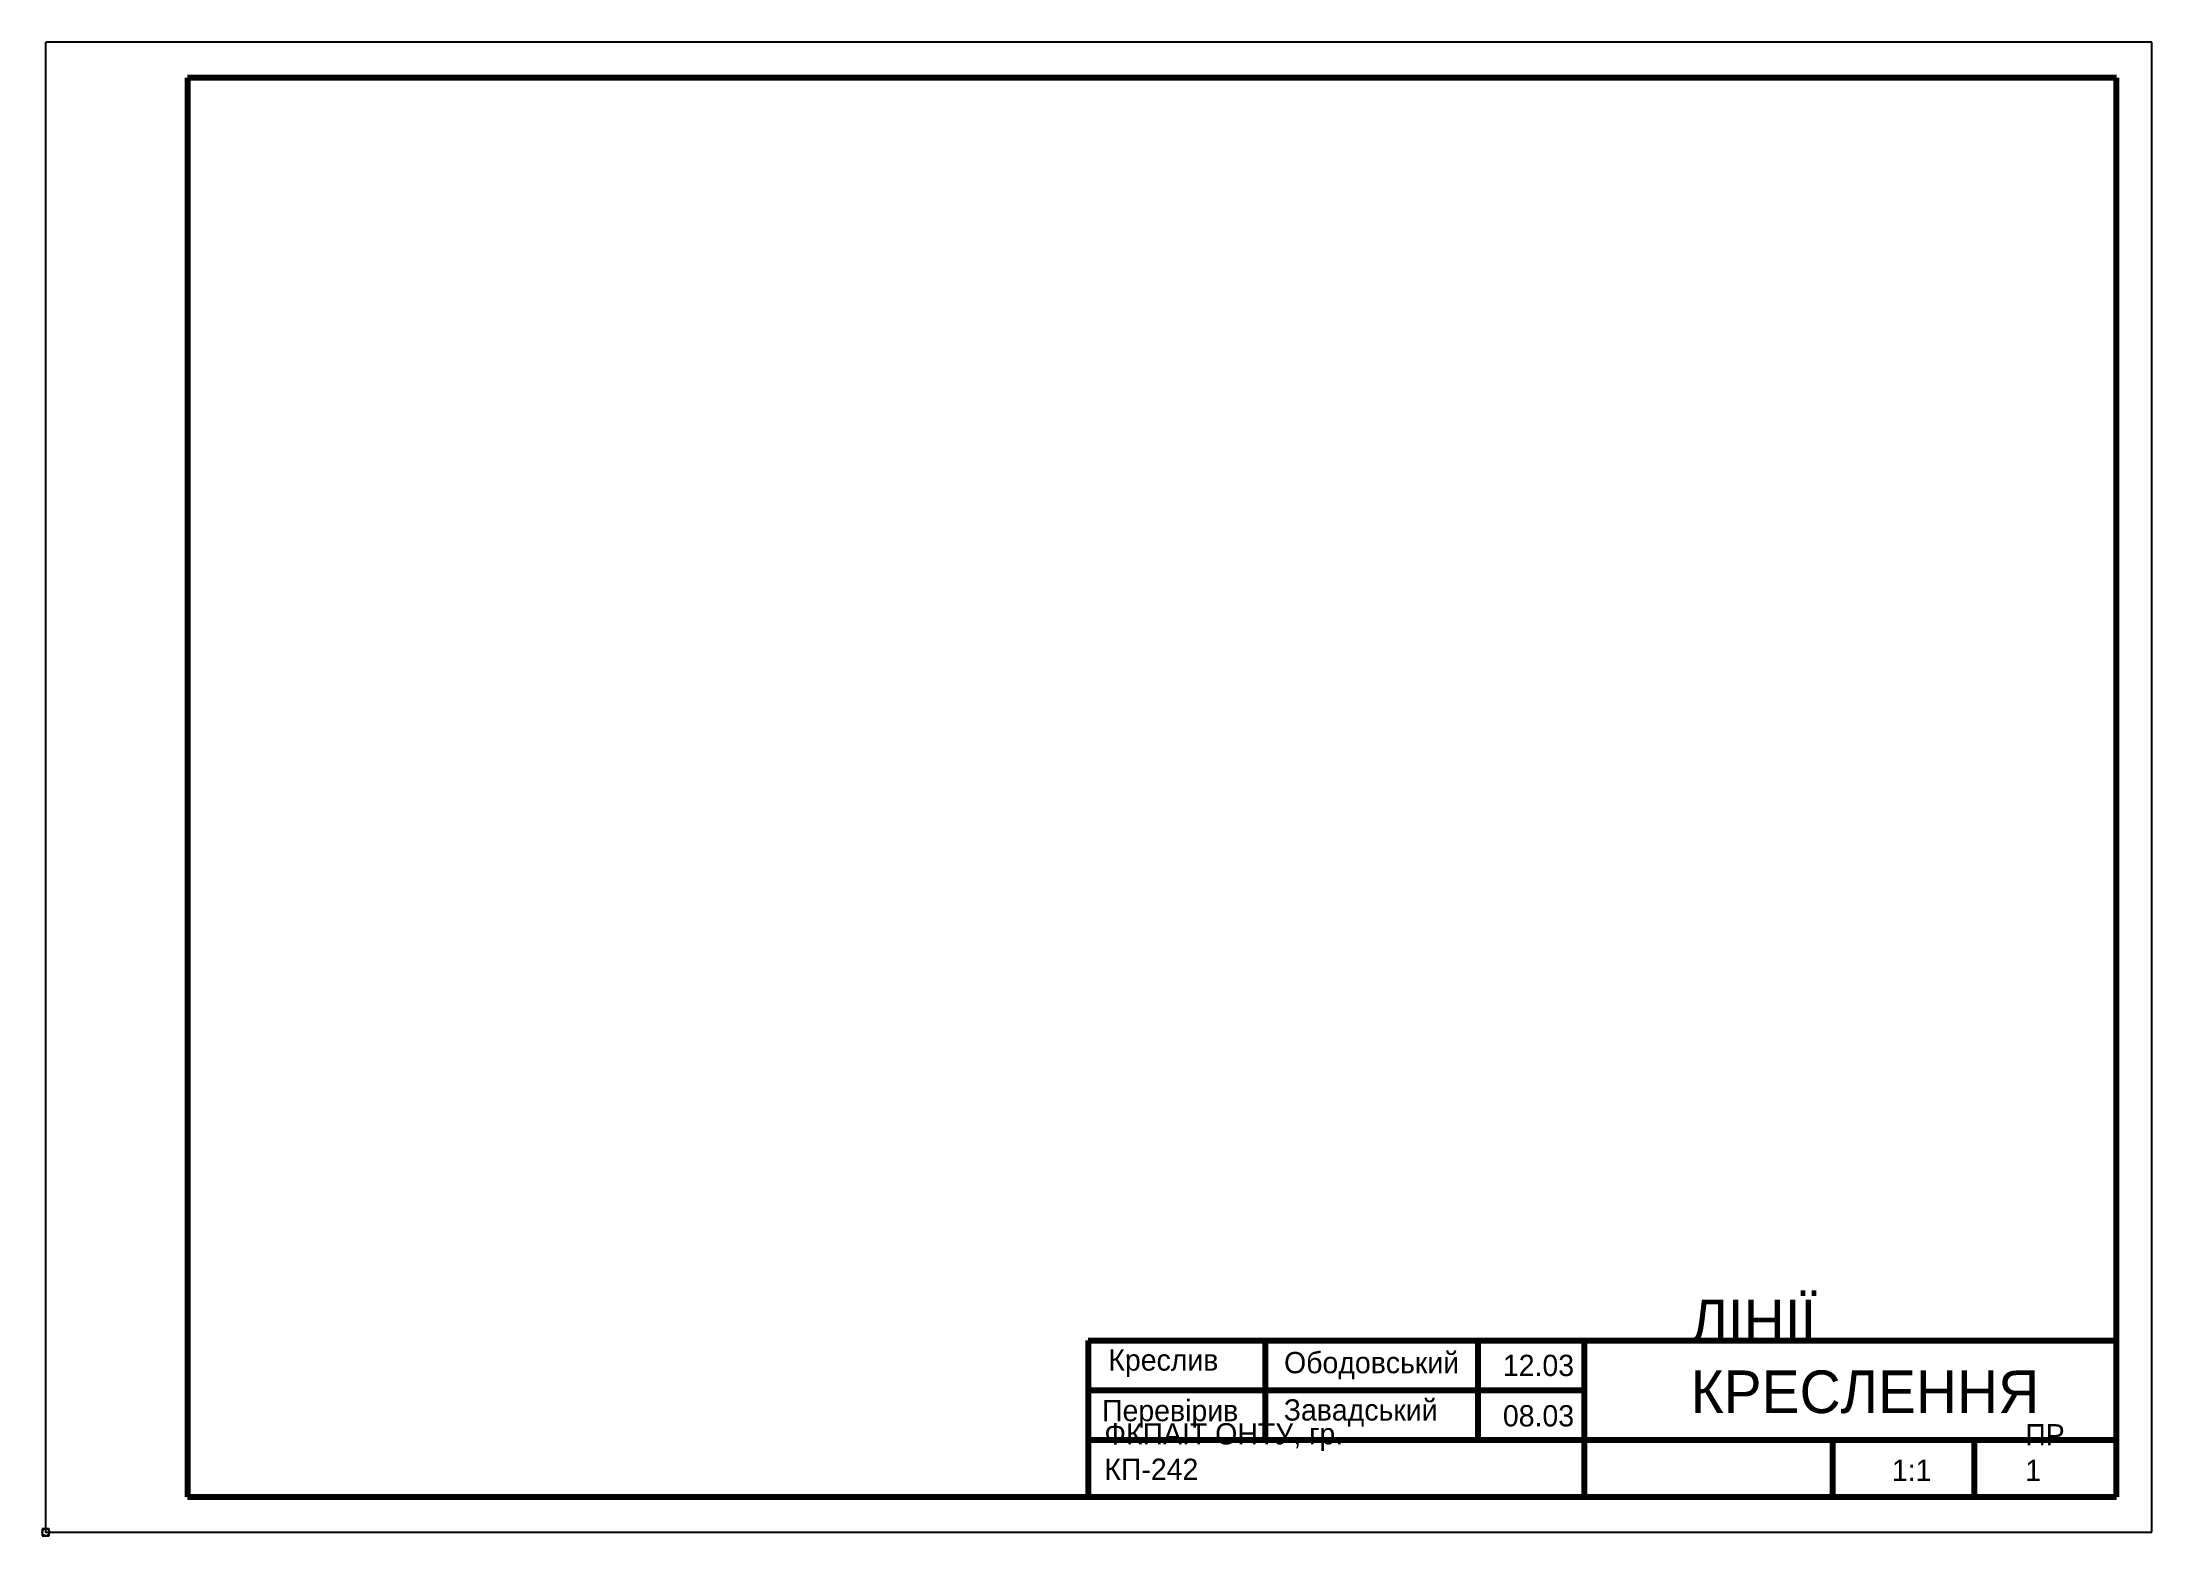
# Model space of a CAD drawing. Header units: millimetres. Extents: x 0 to 297, y 0 to 210.
import ezdxf

# ---------------------------------------------------------------- set-up
doc = ezdxf.new("R2010")
doc.units = ezdxf.units.MM
doc.header["$PDMODE"] = 96
doc.header["$PDSIZE"] = -2
doc.layers.get('0').update_dxf_attribs({"linetype": 'CONTINUOUS', "lineweight": 25})
doc.styles.add('lc_opengost-ar', font='lc_opengost-ar')

msp = doc.modelspace()

# ---------------------------------------------------------------- linework, layer by layer
for p, q in [((297, 210), (0, 210)), ((0, 0), (0, 210)), ((297, 0), (297, 210)), ((0, 0), (297, 0))]:
    msp.add_line(p, q)
at = {"linetype": 'CONTINUOUS', "lineweight": 100}
for p, q in [((292, 205), (20, 205)), ((20, 205), (20, 5)), ((292, 5), (292, 205)), ((147, 27), (292, 27)), ((147, 27), (147, 5)), ((172, 13), (172, 27)), ((202, 13), (202, 27)), ((217, 20), (217, 27)), ((147, 20), (217, 20)), ((217, 13), (217, 20)), ((147, 13), (172, 13)), ((172, 13), (292, 13)), ((217, 5), (217, 13)), ((252, 5), (252, 13)), ((272, 5), (272, 13)), ((20, 5), (292, 5))]:
    msp.add_line(p, q, dxfattribs=at)
msp.add_point((0, 0))
msp.add_point((0, 0))
msp.add_point((0, 0))
msp.add_point((0, 0))
msp.add_point((0, 0))
msp.add_point((0, 0))
msp.add_point((0, 0))

# ---------------------------------------------------------------- texts
at = {"attachment_point": 7, "style": 'lc_opengost-ar'}
for s, insert, char_height, width in [('ЛІНІЇ КРЕСЛЕННЯ', (231.95, 16.71), 6, 47.5714), ('Креслив', (149.85, 21.87), 3, 11.3571), ('Ободовський', (174.63, 21.54), 3, 18.2143), ('12.03', (205.49, 21.97), 3, 6.8571), ('Перевірив', (148.97, 14.74), 3, 13.9286), ('Завадський', (174.59, 14.87), 3, 16.9248), ('08.03', (205.49, 14.87), 3, 8.1429), ('ФКПАІТ ОНТУ, гр. КП-242', (149.29, 7.37), 3, 39.9644), ('ПР 1', (279.16, 7.23), 3, 5.7857), ('1:1', (260.34, 7.24), 3, 2.5714)]:
    msp.add_mtext(s, dxfattribs=dict(at, insert=insert, char_height=char_height, width=width))

doc.saveas('drawing.dxf')
